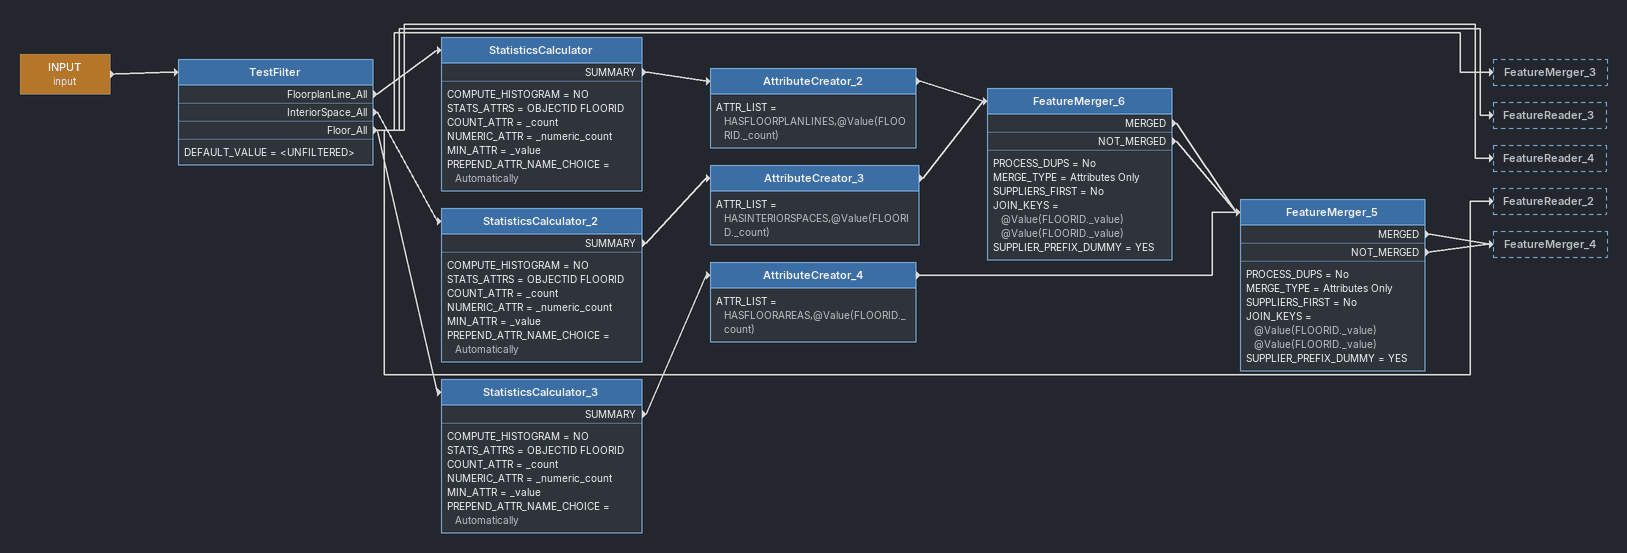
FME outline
INPUT (input)
    -> TestFilter
TestFilter
    DEFAULT_VALUE = <UNFILTERED>
    FloorplanLine_All -> StatisticsCalculator
    InteriorSpace_All -> StatisticsCalculator_2
    Floor_All -> StatisticsCalculator_3
    Floor_All -> FeatureMerger_3
    Floor_All -> FeatureReader_3
    Floor_All -> FeatureReader_4
    Floor_All -> FeatureReader_2
StatisticsCalculator
    COMPUTE_HISTOGRAM = NO
    STATS_ATTRS = OBJECTID FLOORID
    COUNT_ATTR = _count
    NUMERIC_ATTR = _numeric_count
    MIN_ATTR = _value
    PREPEND_ATTR_NAME_CHOICE = Automatically
    SUMMARY -> AttributeCreator_2
AttributeCreator_2
    ATTR_LIST = HASFLOORPLANLINES,@Value(FLOORID._count)
    -> FeatureMerger_6
StatisticsCalculator_2
    COMPUTE_HISTOGRAM = NO
    STATS_ATTRS = OBJECTID FLOORID
    COUNT_ATTR = _count
    NUMERIC_ATTR = _numeric_count
    MIN_ATTR = _value
    PREPEND_ATTR_NAME_CHOICE = Automatically
    SUMMARY -> AttributeCreator_3
AttributeCreator_3
    ATTR_LIST = HASINTERIORSPACES,@Value(FLOORID._count)
    -> FeatureMerger_6
FeatureMerger_6
    PROCESS_DUPS = No
    MERGE_TYPE = Attributes Only
    SUPPLIERS_FIRST = No
    JOIN_KEYS = @Value(FLOORID._value) @Value(FLOORID._value)
    SUPPLIER_PREFIX_DUMMY = YES
    MERGED -> FeatureMerger_5
    NOT_MERGED -> FeatureMerger_5
StatisticsCalculator_3
    COMPUTE_HISTOGRAM = NO
    STATS_ATTRS = OBJECTID FLOORID
    COUNT_ATTR = _count
    NUMERIC_ATTR = _numeric_count
    MIN_ATTR = _value
    PREPEND_ATTR_NAME_CHOICE = Automatically
    SUMMARY -> AttributeCreator_4
AttributeCreator_4
    ATTR_LIST = HASFLOORAREAS,@Value(FLOORID._count)
    -> FeatureMerger_5
FeatureMerger_5
    PROCESS_DUPS = No
    MERGE_TYPE = Attributes Only
    SUPPLIERS_FIRST = No
    JOIN_KEYS = @Value(FLOORID._value) @Value(FLOORID._value)
    SUPPLIER_PREFIX_DUMMY = YES
    MERGED -> FeatureMerger_4
    NOT_MERGED -> FeatureMerger_4
